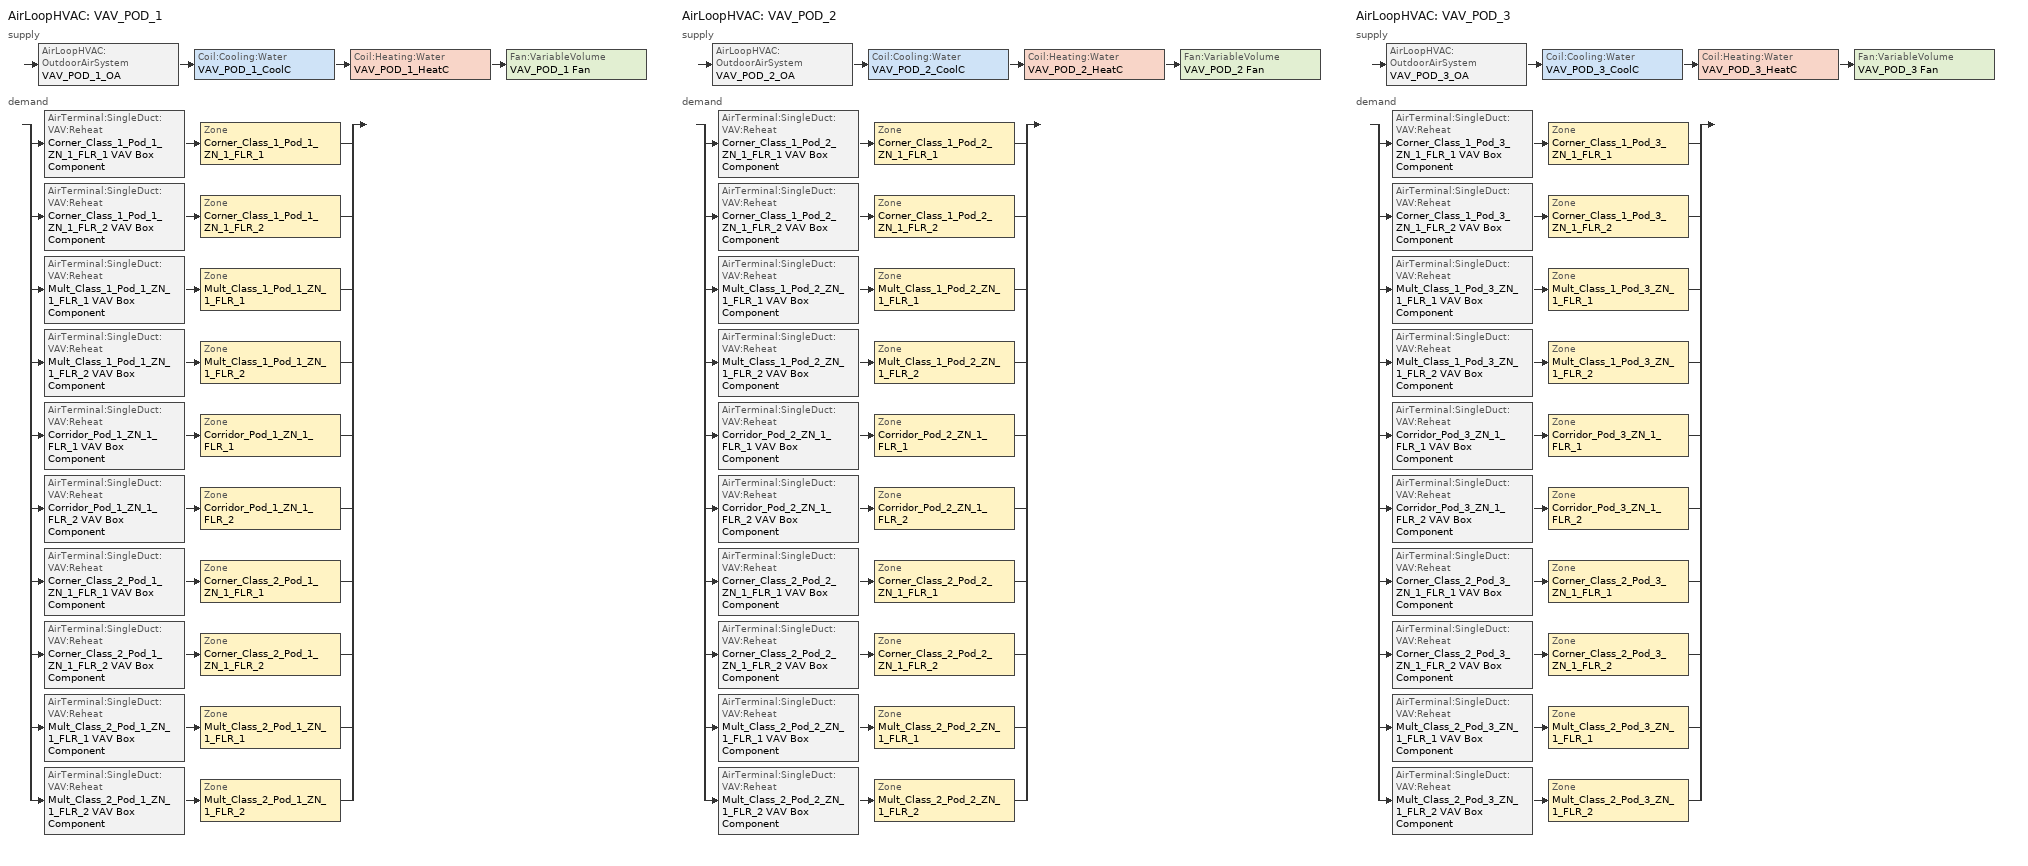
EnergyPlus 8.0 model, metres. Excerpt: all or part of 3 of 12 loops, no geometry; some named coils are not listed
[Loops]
AirLoopHVAC 'VAV_POD_1'
 supply: AirLoopHVAC:OutdoorAirSystem 'VAV_POD_1_OA' > Coil:Cooling:Water 'VAV_POD_1_CoolC' > Coil:Heating:Water 'VAV_POD_1_HeatC' > Fan:VariableVolume 'VAV_POD_1 Fan'
 demand: split
  | AirTerminal:SingleDuct:VAV:Reheat 'Corner_Class_1_Pod_1_ZN_1_FLR_1 VAV Box Component' > Zone 'Corner_Class_1_Pod_1_ZN_1_FLR_1'
  | AirTerminal:SingleDuct:VAV:Reheat 'Corner_Class_1_Pod_1_ZN_1_FLR_2 VAV Box Component' > Zone 'Corner_Class_1_Pod_1_ZN_1_FLR_2'
  | AirTerminal:SingleDuct:VAV:Reheat 'Mult_Class_1_Pod_1_ZN_1_FLR_1 VAV Box Component' > Zone 'Mult_Class_1_Pod_1_ZN_1_FLR_1'
  | AirTerminal:SingleDuct:VAV:Reheat 'Mult_Class_1_Pod_1_ZN_1_FLR_2 VAV Box Component' > Zone 'Mult_Class_1_Pod_1_ZN_1_FLR_2'
  | AirTerminal:SingleDuct:VAV:Reheat 'Corridor_Pod_1_ZN_1_FLR_1 VAV Box Component' > Zone 'Corridor_Pod_1_ZN_1_FLR_1'
  | AirTerminal:SingleDuct:VAV:Reheat 'Corridor_Pod_1_ZN_1_FLR_2 VAV Box Component' > Zone 'Corridor_Pod_1_ZN_1_FLR_2'
  | AirTerminal:SingleDuct:VAV:Reheat 'Corner_Class_2_Pod_1_ZN_1_FLR_1 VAV Box Component' > Zone 'Corner_Class_2_Pod_1_ZN_1_FLR_1'
  | AirTerminal:SingleDuct:VAV:Reheat 'Corner_Class_2_Pod_1_ZN_1_FLR_2 VAV Box Component' > Zone 'Corner_Class_2_Pod_1_ZN_1_FLR_2'
  | AirTerminal:SingleDuct:VAV:Reheat 'Mult_Class_2_Pod_1_ZN_1_FLR_1 VAV Box Component' > Zone 'Mult_Class_2_Pod_1_ZN_1_FLR_1'
  | AirTerminal:SingleDuct:VAV:Reheat 'Mult_Class_2_Pod_1_ZN_1_FLR_2 VAV Box Component' > Zone 'Mult_Class_2_Pod_1_ZN_1_FLR_2'
AirLoopHVAC 'VAV_POD_2'
 supply: AirLoopHVAC:OutdoorAirSystem 'VAV_POD_2_OA' > Coil:Cooling:Water 'VAV_POD_2_CoolC' > Coil:Heating:Water 'VAV_POD_2_HeatC' > Fan:VariableVolume 'VAV_POD_2 Fan'
 demand: split
  | AirTerminal:SingleDuct:VAV:Reheat 'Corner_Class_1_Pod_2_ZN_1_FLR_1 VAV Box Component' > Zone 'Corner_Class_1_Pod_2_ZN_1_FLR_1'
  | AirTerminal:SingleDuct:VAV:Reheat 'Corner_Class_1_Pod_2_ZN_1_FLR_2 VAV Box Component' > Zone 'Corner_Class_1_Pod_2_ZN_1_FLR_2'
  | AirTerminal:SingleDuct:VAV:Reheat 'Mult_Class_1_Pod_2_ZN_1_FLR_1 VAV Box Component' > Zone 'Mult_Class_1_Pod_2_ZN_1_FLR_1'
  | AirTerminal:SingleDuct:VAV:Reheat 'Mult_Class_1_Pod_2_ZN_1_FLR_2 VAV Box Component' > Zone 'Mult_Class_1_Pod_2_ZN_1_FLR_2'
  | AirTerminal:SingleDuct:VAV:Reheat 'Corridor_Pod_2_ZN_1_FLR_1 VAV Box Component' > Zone 'Corridor_Pod_2_ZN_1_FLR_1'
  | AirTerminal:SingleDuct:VAV:Reheat 'Corridor_Pod_2_ZN_1_FLR_2 VAV Box Component' > Zone 'Corridor_Pod_2_ZN_1_FLR_2'
  | AirTerminal:SingleDuct:VAV:Reheat 'Corner_Class_2_Pod_2_ZN_1_FLR_1 VAV Box Component' > Zone 'Corner_Class_2_Pod_2_ZN_1_FLR_1'
  | AirTerminal:SingleDuct:VAV:Reheat 'Corner_Class_2_Pod_2_ZN_1_FLR_2 VAV Box Component' > Zone 'Corner_Class_2_Pod_2_ZN_1_FLR_2'
  | AirTerminal:SingleDuct:VAV:Reheat 'Mult_Class_2_Pod_2_ZN_1_FLR_1 VAV Box Component' > Zone 'Mult_Class_2_Pod_2_ZN_1_FLR_1'
  | AirTerminal:SingleDuct:VAV:Reheat 'Mult_Class_2_Pod_2_ZN_1_FLR_2 VAV Box Component' > Zone 'Mult_Class_2_Pod_2_ZN_1_FLR_2'
AirLoopHVAC 'VAV_POD_3'
 supply: AirLoopHVAC:OutdoorAirSystem 'VAV_POD_3_OA' > Coil:Cooling:Water 'VAV_POD_3_CoolC' > Coil:Heating:Water 'VAV_POD_3_HeatC' > Fan:VariableVolume 'VAV_POD_3 Fan'
 demand: split
  | AirTerminal:SingleDuct:VAV:Reheat 'Corner_Class_1_Pod_3_ZN_1_FLR_1 VAV Box Component' > Zone 'Corner_Class_1_Pod_3_ZN_1_FLR_1'
  | AirTerminal:SingleDuct:VAV:Reheat 'Corner_Class_1_Pod_3_ZN_1_FLR_2 VAV Box Component' > Zone 'Corner_Class_1_Pod_3_ZN_1_FLR_2'
  | AirTerminal:SingleDuct:VAV:Reheat 'Mult_Class_1_Pod_3_ZN_1_FLR_1 VAV Box Component' > Zone 'Mult_Class_1_Pod_3_ZN_1_FLR_1'
  | AirTerminal:SingleDuct:VAV:Reheat 'Mult_Class_1_Pod_3_ZN_1_FLR_2 VAV Box Component' > Zone 'Mult_Class_1_Pod_3_ZN_1_FLR_2'
  | AirTerminal:SingleDuct:VAV:Reheat 'Corridor_Pod_3_ZN_1_FLR_1 VAV Box Component' > Zone 'Corridor_Pod_3_ZN_1_FLR_1'
  | AirTerminal:SingleDuct:VAV:Reheat 'Corridor_Pod_3_ZN_1_FLR_2 VAV Box Component' > Zone 'Corridor_Pod_3_ZN_1_FLR_2'
  | AirTerminal:SingleDuct:VAV:Reheat 'Corner_Class_2_Pod_3_ZN_1_FLR_1 VAV Box Component' > Zone 'Corner_Class_2_Pod_3_ZN_1_FLR_1'
  | AirTerminal:SingleDuct:VAV:Reheat 'Corner_Class_2_Pod_3_ZN_1_FLR_2 VAV Box Component' > Zone 'Corner_Class_2_Pod_3_ZN_1_FLR_2'
  | AirTerminal:SingleDuct:VAV:Reheat 'Mult_Class_2_Pod_3_ZN_1_FLR_1 VAV Box Component' > Zone 'Mult_Class_2_Pod_3_ZN_1_FLR_1'
  | AirTerminal:SingleDuct:VAV:Reheat 'Mult_Class_2_Pod_3_ZN_1_FLR_2 VAV Box Component' > Zone 'Mult_Class_2_Pod_3_ZN_1_FLR_2'
[Sizing:Zone] Zone Cooling Design Supply Air Temperature Input Method=SupplyAirTemperature; Zone Cooling Design Supply Air Temperature {C}=12.8; Zone Heating Design Supply Air Temperature Input Method=SupplyAirTemperature; Zone Heating Design Supply Air Temperature {C}=40; Zone Cooling Design Supply Air Humidity Ratio {kg-H2O/kg-air}=0.0085; Zone Heating Design Supply Air Humidity Ratio {kg-H2O/kg-air}=0.008; Zone Heating Sizing Factor=0; Zone Cooling Sizing Factor=0; Cooling Design Air Flow Method=DesignDay; Cooling Design Air Flow Rate {m3/s}=0; Cooling Minimum Air Flow {m3/s}=0; Cooling Minimum Air Flow Fraction=0; Heating Design Air Flow Method=DesignDay; Heating Design Air Flow Rate {m3/s}=0
Name | Design Specification Outdoor Air Object
Corner_Class_1_Pod_1_ZN_1_FLR_1 | SZ DSOA Corner_Class_1_Pod_1_ZN_1_FLR_1
Corner_Class_1_Pod_1_ZN_1_FLR_2 | SZ DSOA Corner_Class_1_Pod_1_ZN_1_FLR_2
Mult_Class_1_Pod_1_ZN_1_FLR_1 | SZ DSOA Mult_Class_1_Pod_1_ZN_1_FLR_1
Mult_Class_1_Pod_1_ZN_1_FLR_2 | SZ DSOA Mult_Class_1_Pod_1_ZN_1_FLR_2
Corridor_Pod_1_ZN_1_FLR_1 | SZ DSOA Corridor_Pod_1_ZN_1_FLR_1
Corridor_Pod_1_ZN_1_FLR_2 | SZ DSOA Corridor_Pod_1_ZN_1_FLR_2
Corner_Class_2_Pod_1_ZN_1_FLR_1 | SZ DSOA Corner_Class_2_Pod_1_ZN_1_FLR_1
Corner_Class_2_Pod_1_ZN_1_FLR_2 | SZ DSOA Corner_Class_2_Pod_1_ZN_1_FLR_2
Mult_Class_2_Pod_1_ZN_1_FLR_1 | SZ DSOA Mult_Class_2_Pod_1_ZN_1_FLR_1
Mult_Class_2_Pod_1_ZN_1_FLR_2 | SZ DSOA Mult_Class_2_Pod_1_ZN_1_FLR_2
Corner_Class_1_Pod_2_ZN_1_FLR_1 | SZ DSOA Corner_Class_1_Pod_2_ZN_1_FLR_1
Corner_Class_1_Pod_2_ZN_1_FLR_2 | SZ DSOA Corner_Class_1_Pod_2_ZN_1_FLR_2
Mult_Class_1_Pod_2_ZN_1_FLR_1 | SZ DSOA Mult_Class_1_Pod_2_ZN_1_FLR_1
Mult_Class_1_Pod_2_ZN_1_FLR_2 | SZ DSOA Mult_Class_1_Pod_2_ZN_1_FLR_2
Corridor_Pod_2_ZN_1_FLR_1 | SZ DSOA Corridor_Pod_2_ZN_1_FLR_1
Corridor_Pod_2_ZN_1_FLR_2 | SZ DSOA Corridor_Pod_2_ZN_1_FLR_2
Corner_Class_2_Pod_2_ZN_1_FLR_1 | SZ DSOA Corner_Class_2_Pod_2_ZN_1_FLR_1
Corner_Class_2_Pod_2_ZN_1_FLR_2 | SZ DSOA Corner_Class_2_Pod_2_ZN_1_FLR_2
Mult_Class_2_Pod_2_ZN_1_FLR_1 | SZ DSOA Mult_Class_2_Pod_2_ZN_1_FLR_1
Mult_Class_2_Pod_2_ZN_1_FLR_2 | SZ DSOA Mult_Class_2_Pod_2_ZN_1_FLR_2
Corner_Class_1_Pod_3_ZN_1_FLR_1 | SZ DSOA Corner_Class_1_Pod_3_ZN_1_FLR_1
Corner_Class_1_Pod_3_ZN_1_FLR_2 | SZ DSOA Corner_Class_1_Pod_3_ZN_1_FLR_2
Mult_Class_1_Pod_3_ZN_1_FLR_1 | SZ DSOA Mult_Class_1_Pod_3_ZN_1_FLR_1
Mult_Class_1_Pod_3_ZN_1_FLR_2 | SZ DSOA Mult_Class_1_Pod_3_ZN_1_FLR_2
Corridor_Pod_3_ZN_1_FLR_1 | SZ DSOA Corridor_Pod_3_ZN_1_FLR_1
Corridor_Pod_3_ZN_1_FLR_2 | SZ DSOA Corridor_Pod_3_ZN_1_FLR_2
Corner_Class_2_Pod_3_ZN_1_FLR_1 | SZ DSOA Corner_Class_2_Pod_3_ZN_1_FLR_1
Corner_Class_2_Pod_3_ZN_1_FLR_2 | SZ DSOA Corner_Class_2_Pod_3_ZN_1_FLR_2
Mult_Class_2_Pod_3_ZN_1_FLR_1 | SZ DSOA Mult_Class_2_Pod_3_ZN_1_FLR_1
Mult_Class_2_Pod_3_ZN_1_FLR_2 | SZ DSOA Mult_Class_2_Pod_3_ZN_1_FLR_2
[DesignSpecification:OutdoorAir]
Name | Outdoor Air Method | Outdoor Air Flow per Zone Floor Area {m3/s-m2} | Zone Outdoor Air Method | Outdoor Air Flow per Person {m3/s-person}
SZ DSOA Corner_Class_1_Pod_1_ZN_1_FLR_1; SZ DSOA Corner_Class_1_Pod_1_ZN_1_FLR_2; SZ DSOA Mult_Class_1_Pod_1_ZN_1_FLR_1; SZ DSOA Mult_Class_1_Pod_1_ZN_1_FLR_2; SZ DSOA Corner_Class_2_Pod_1_ZN_1_FLR_1; SZ DSOA Corner_Class_2_Pod_1_ZN_1_FLR_2; SZ DSOA Mult_Class_2_Pod_1_ZN_1_FLR_1; SZ DSOA Mult_Class_2_Pod_1_ZN_1_FLR_2; SZ DSOA Corner_Class_1_Pod_2_ZN_1_FLR_1; SZ DSOA Corner_Class_1_Pod_2_ZN_1_FLR_2; SZ DSOA Mult_Class_1_Pod_2_ZN_1_FLR_1; SZ DSOA Mult_Class_1_Pod_2_ZN_1_FLR_2; SZ DSOA Corner_Class_2_Pod_2_ZN_1_FLR_1; SZ DSOA Corner_Class_2_Pod_2_ZN_1_FLR_2; SZ DSOA Mult_Class_2_Pod_2_ZN_1_FLR_1; SZ DSOA Mult_Class_2_Pod_2_ZN_1_FLR_2; SZ DSOA Corner_Class_1_Pod_3_ZN_1_FLR_1; SZ DSOA Corner_Class_1_Pod_3_ZN_1_FLR_2; SZ DSOA Mult_Class_1_Pod_3_ZN_1_FLR_1; SZ DSOA Mult_Class_1_Pod_3_ZN_1_FLR_2; SZ DSOA Corner_Class_2_Pod_3_ZN_1_FLR_1; SZ DSOA Corner_Class_2_Pod_3_ZN_1_FLR_2; SZ DSOA Mult_Class_2_Pod_3_ZN_1_FLR_1; SZ DSOA Mult_Class_2_Pod_3_ZN_1_FLR_2 | Flow/Area | 0.00238745
SZ DSOA Corridor_Pod_1_ZN_1_FLR_1; SZ DSOA Corridor_Pod_1_ZN_1_FLR_2; SZ DSOA Corridor_Pod_2_ZN_1_FLR_1; SZ DSOA Corridor_Pod_2_ZN_1_FLR_2; SZ DSOA Corridor_Pod_3_ZN_1_FLR_1; SZ DSOA Corridor_Pod_3_ZN_1_FLR_2 | Flow/Area | 0.000304781
Design_Spec_OA_Classroom |  | 0.00238745 | Sum | 0
Design_Spec_OA_Corridor |  | 0.000304781 | Sum | 1e-08
[Sizing:System] Type of Load to Size On=Sensible; Minimum System Air Flow Ratio=0.3; Preheat Design Temperature {C}=7; Preheat Design Humidity Ratio {kgWater/kgDryAir}=0.008; Precool Design Temperature {C}=12.8; Precool Design Humidity Ratio {kgWater/kgDryAir}=0.008; Central Cooling Design Supply Air Temperature {C}=12.8; Central Heating Design Supply Air Temperature {C}=12.8; Sizing Option=Coincident; 100% Outdoor Air in Cooling=No; 100% Outdoor Air in Heating=No; Central Cooling Design Supply Air Humidity Ratio {kg-H2O/kg-Air}=0.0085; Central Heating Design Supply Air Humidity Ratio {kgWater/kgDryAir}=0.008; Cooling Design Air Flow Method=DesignDay; Cooling Design Air Flow Rate {m3/s}=0; Heating Design Air Flow Method=DesignDay; Heating Design Air Flow Rate {m3/s}=0; System Outdoor Air Method=ZoneSum
Name | Design Outdoor Air Flow Rate {m3/s}
VAV_POD_1 | 8.62728
VAV_POD_2 | 8.53136
VAV_POD_3 | 9.4929
[ZoneControl:Thermostat] Control Type Schedule=Dual Zone Control Type Sched
Name | Zone or ZoneList | Control 1
Corner_Class_1_Pod_1_ZN_1_FLR_1 Thermostat | Corner_Class_1_Pod_1_ZN_1_FLR_1 | Corner_Class_1_Pod_1_ZN_1_FLR_1 DualSPSched
Corner_Class_1_Pod_1_ZN_1_FLR_2 Thermostat | Corner_Class_1_Pod_1_ZN_1_FLR_2 | Corner_Class_1_Pod_1_ZN_1_FLR_2 DualSPSched
Mult_Class_1_Pod_1_ZN_1_FLR_1 Thermostat | Mult_Class_1_Pod_1_ZN_1_FLR_1 | Mult_Class_1_Pod_1_ZN_1_FLR_1 DualSPSched
Mult_Class_1_Pod_1_ZN_1_FLR_2 Thermostat | Mult_Class_1_Pod_1_ZN_1_FLR_2 | Mult_Class_1_Pod_1_ZN_1_FLR_2 DualSPSched
Corridor_Pod_1_ZN_1_FLR_1 Thermostat | Corridor_Pod_1_ZN_1_FLR_1 | Corridor_Pod_1_ZN_1_FLR_1 DualSPSched
Corridor_Pod_1_ZN_1_FLR_2 Thermostat | Corridor_Pod_1_ZN_1_FLR_2 | Corridor_Pod_1_ZN_1_FLR_2 DualSPSched
Corner_Class_2_Pod_1_ZN_1_FLR_1 Thermostat | Corner_Class_2_Pod_1_ZN_1_FLR_1 | Corner_Class_2_Pod_1_ZN_1_FLR_1 DualSPSched
Corner_Class_2_Pod_1_ZN_1_FLR_2 Thermostat | Corner_Class_2_Pod_1_ZN_1_FLR_2 | Corner_Class_2_Pod_1_ZN_1_FLR_2 DualSPSched
Mult_Class_2_Pod_1_ZN_1_FLR_1 Thermostat | Mult_Class_2_Pod_1_ZN_1_FLR_1 | Mult_Class_2_Pod_1_ZN_1_FLR_1 DualSPSched
Mult_Class_2_Pod_1_ZN_1_FLR_2 Thermostat | Mult_Class_2_Pod_1_ZN_1_FLR_2 | Mult_Class_2_Pod_1_ZN_1_FLR_2 DualSPSched
Corner_Class_1_Pod_2_ZN_1_FLR_1 Thermostat | Corner_Class_1_Pod_2_ZN_1_FLR_1 | Corner_Class_1_Pod_2_ZN_1_FLR_1 DualSPSched
Corner_Class_1_Pod_2_ZN_1_FLR_2 Thermostat | Corner_Class_1_Pod_2_ZN_1_FLR_2 | Corner_Class_1_Pod_2_ZN_1_FLR_2 DualSPSched
Mult_Class_1_Pod_2_ZN_1_FLR_1 Thermostat | Mult_Class_1_Pod_2_ZN_1_FLR_1 | Mult_Class_1_Pod_2_ZN_1_FLR_1 DualSPSched
Mult_Class_1_Pod_2_ZN_1_FLR_2 Thermostat | Mult_Class_1_Pod_2_ZN_1_FLR_2 | Mult_Class_1_Pod_2_ZN_1_FLR_2 DualSPSched
Corridor_Pod_2_ZN_1_FLR_1 Thermostat | Corridor_Pod_2_ZN_1_FLR_1 | Corridor_Pod_2_ZN_1_FLR_1 DualSPSched
Corridor_Pod_2_ZN_1_FLR_2 Thermostat | Corridor_Pod_2_ZN_1_FLR_2 | Corridor_Pod_2_ZN_1_FLR_2 DualSPSched
Corner_Class_2_Pod_2_ZN_1_FLR_1 Thermostat | Corner_Class_2_Pod_2_ZN_1_FLR_1 | Corner_Class_2_Pod_2_ZN_1_FLR_1 DualSPSched
Corner_Class_2_Pod_2_ZN_1_FLR_2 Thermostat | Corner_Class_2_Pod_2_ZN_1_FLR_2 | Corner_Class_2_Pod_2_ZN_1_FLR_2 DualSPSched
Mult_Class_2_Pod_2_ZN_1_FLR_1 Thermostat | Mult_Class_2_Pod_2_ZN_1_FLR_1 | Mult_Class_2_Pod_2_ZN_1_FLR_1 DualSPSched
Mult_Class_2_Pod_2_ZN_1_FLR_2 Thermostat | Mult_Class_2_Pod_2_ZN_1_FLR_2 | Mult_Class_2_Pod_2_ZN_1_FLR_2 DualSPSched
Corner_Class_1_Pod_3_ZN_1_FLR_1 Thermostat | Corner_Class_1_Pod_3_ZN_1_FLR_1 | Corner_Class_1_Pod_3_ZN_1_FLR_1 DualSPSched
Corner_Class_1_Pod_3_ZN_1_FLR_2 Thermostat | Corner_Class_1_Pod_3_ZN_1_FLR_2 | Corner_Class_1_Pod_3_ZN_1_FLR_2 DualSPSched
Mult_Class_1_Pod_3_ZN_1_FLR_1 Thermostat | Mult_Class_1_Pod_3_ZN_1_FLR_1 | Mult_Class_1_Pod_3_ZN_1_FLR_1 DualSPSched
Mult_Class_1_Pod_3_ZN_1_FLR_2 Thermostat | Mult_Class_1_Pod_3_ZN_1_FLR_2 | Mult_Class_1_Pod_3_ZN_1_FLR_2 DualSPSched
Corridor_Pod_3_ZN_1_FLR_1 Thermostat | Corridor_Pod_3_ZN_1_FLR_1 | Corridor_Pod_3_ZN_1_FLR_1 DualSPSched
Corridor_Pod_3_ZN_1_FLR_2 Thermostat | Corridor_Pod_3_ZN_1_FLR_2 | Corridor_Pod_3_ZN_1_FLR_2 DualSPSched
Corner_Class_2_Pod_3_ZN_1_FLR_1 Thermostat | Corner_Class_2_Pod_3_ZN_1_FLR_1 | Corner_Class_2_Pod_3_ZN_1_FLR_1 DualSPSched
Corner_Class_2_Pod_3_ZN_1_FLR_2 Thermostat | Corner_Class_2_Pod_3_ZN_1_FLR_2 | Corner_Class_2_Pod_3_ZN_1_FLR_2 DualSPSched
Mult_Class_2_Pod_3_ZN_1_FLR_1 Thermostat | Mult_Class_2_Pod_3_ZN_1_FLR_1 | Mult_Class_2_Pod_3_ZN_1_FLR_1 DualSPSched
Mult_Class_2_Pod_3_ZN_1_FLR_2 Thermostat | Mult_Class_2_Pod_3_ZN_1_FLR_2 | Mult_Class_2_Pod_3_ZN_1_FLR_2 DualSPSched
[ThermostatSetpoint:DualSetpoint] Heating Setpoint Temperature Schedule=HTGSETP_SCH_YES_OPTIMUM; Cooling Setpoint Temperature Schedule=CLGSETP_SCH_NO_SETBACK
Corner_Class_1_Pod_1_ZN_1_FLR_1 DualSPSched; Corner_Class_1_Pod_1_ZN_1_FLR_2 DualSPSched; Mult_Class_1_Pod_1_ZN_1_FLR_1 DualSPSched; Mult_Class_1_Pod_1_ZN_1_FLR_2 DualSPSched; Corridor_Pod_1_ZN_1_FLR_1 DualSPSched; Corridor_Pod_1_ZN_1_FLR_2 DualSPSched; Corner_Class_2_Pod_1_ZN_1_FLR_1 DualSPSched; Corner_Class_2_Pod_1_ZN_1_FLR_2 DualSPSched; Mult_Class_2_Pod_1_ZN_1_FLR_1 DualSPSched; Mult_Class_2_Pod_1_ZN_1_FLR_2 DualSPSched; Corner_Class_1_Pod_2_ZN_1_FLR_1 DualSPSched; Corner_Class_1_Pod_2_ZN_1_FLR_2 DualSPSched; Mult_Class_1_Pod_2_ZN_1_FLR_1 DualSPSched; Mult_Class_1_Pod_2_ZN_1_FLR_2 DualSPSched; Corridor_Pod_2_ZN_1_FLR_1 DualSPSched; Corridor_Pod_2_ZN_1_FLR_2 DualSPSched; Corner_Class_2_Pod_2_ZN_1_FLR_1 DualSPSched; Corner_Class_2_Pod_2_ZN_1_FLR_2 DualSPSched; Mult_Class_2_Pod_2_ZN_1_FLR_1 DualSPSched; Mult_Class_2_Pod_2_ZN_1_FLR_2 DualSPSched; Corner_Class_1_Pod_3_ZN_1_FLR_1 DualSPSched; Corner_Class_1_Pod_3_ZN_1_FLR_2 DualSPSched; Mult_Class_1_Pod_3_ZN_1_FLR_1 DualSPSched; Mult_Class_1_Pod_3_ZN_1_FLR_2 DualSPSched; Corridor_Pod_3_ZN_1_FLR_1 DualSPSched; Corridor_Pod_3_ZN_1_FLR_2 DualSPSched; Corner_Class_2_Pod_3_ZN_1_FLR_1 DualSPSched; Corner_Class_2_Pod_3_ZN_1_FLR_2 DualSPSched; Mult_Class_2_Pod_3_ZN_1_FLR_1 DualSPSched; Mult_Class_2_Pod_3_ZN_1_FLR_2 DualSPSched
[AirTerminal:SingleDuct:VAV:Reheat] Availability Schedule=ALWAYS_ON; Maximum Air Flow Rate {m3/s}=AUTOSIZE; Zone Minimum Air Flow Input Method=Constant; Maximum Hot Water or Steam Flow Rate {m3/s}=AUTOSIZE; Minimum Hot Water or Steam Flow Rate {m3/s}=0; Convergence Tolerance=0.001; Damper Heating Action=REVERSE; Maximum Flow Fraction During Reheat=0.5; Maximum Reheat Air Temperature {C}=40
Name | Constant Minimum Air Flow Fraction | Reheat Coil
Corner_Class_1_Pod_1_ZN_1_FLR_1 VAV Box Component | 0.7 | Corner_Class_1_Pod_1_ZN_1_FLR_1 VAV Box Reheat Coil
Corner_Class_1_Pod_1_ZN_1_FLR_2 VAV Box Component | 0.7 | Corner_Class_1_Pod_1_ZN_1_FLR_2 VAV Box Reheat Coil
Mult_Class_1_Pod_1_ZN_1_FLR_1 VAV Box Component | 0.875698 | Mult_Class_1_Pod_1_ZN_1_FLR_1 VAV Box Reheat Coil
Mult_Class_1_Pod_1_ZN_1_FLR_2 VAV Box Component | 0.7 | Mult_Class_1_Pod_1_ZN_1_FLR_2 VAV Box Reheat Coil
Corridor_Pod_1_ZN_1_FLR_1 VAV Box Component | 0.249386 | Corridor_Pod_1_ZN_1_FLR_1 VAV Box Reheat Coil
Corridor_Pod_1_ZN_1_FLR_2 VAV Box Component | 0.2 | Corridor_Pod_1_ZN_1_FLR_2 VAV Box Reheat Coil
Corner_Class_2_Pod_1_ZN_1_FLR_1 VAV Box Component | 0.7 | Corner_Class_2_Pod_1_ZN_1_FLR_1 VAV Box Reheat Coil
Corner_Class_2_Pod_1_ZN_1_FLR_2 VAV Box Component | 0.7 | Corner_Class_2_Pod_1_ZN_1_FLR_2 VAV Box Reheat Coil
Mult_Class_2_Pod_1_ZN_1_FLR_1 VAV Box Component | 1 | Mult_Class_2_Pod_1_ZN_1_FLR_1 VAV Box Reheat Coil
Mult_Class_2_Pod_1_ZN_1_FLR_2 VAV Box Component | 0.75555 | Mult_Class_2_Pod_1_ZN_1_FLR_2 VAV Box Reheat Coil
Corner_Class_1_Pod_2_ZN_1_FLR_1 VAV Box Component | 0.7 | Corner_Class_1_Pod_2_ZN_1_FLR_1 VAV Box Reheat Coil
Corner_Class_1_Pod_2_ZN_1_FLR_2 VAV Box Component | 0.7 | Corner_Class_1_Pod_2_ZN_1_FLR_2 VAV Box Reheat Coil
Mult_Class_1_Pod_2_ZN_1_FLR_1 VAV Box Component | 0.911223 | Mult_Class_1_Pod_2_ZN_1_FLR_1 VAV Box Reheat Coil
Mult_Class_1_Pod_2_ZN_1_FLR_2 VAV Box Component | 0.7 | Mult_Class_1_Pod_2_ZN_1_FLR_2 VAV Box Reheat Coil
Corridor_Pod_2_ZN_1_FLR_1 VAV Box Component | 0.252035 | Corridor_Pod_2_ZN_1_FLR_1 VAV Box Reheat Coil
Corridor_Pod_2_ZN_1_FLR_2 VAV Box Component | 0.2 | Corridor_Pod_2_ZN_1_FLR_2 VAV Box Reheat Coil
Corner_Class_2_Pod_2_ZN_1_FLR_1 VAV Box Component | 0.7 | Corner_Class_2_Pod_2_ZN_1_FLR_1 VAV Box Reheat Coil
Corner_Class_2_Pod_2_ZN_1_FLR_2 VAV Box Component | 0.7 | Corner_Class_2_Pod_2_ZN_1_FLR_2 VAV Box Reheat Coil
Mult_Class_2_Pod_2_ZN_1_FLR_1 VAV Box Component | 1 | Mult_Class_2_Pod_2_ZN_1_FLR_1 VAV Box Reheat Coil
Mult_Class_2_Pod_2_ZN_1_FLR_2 VAV Box Component | 0.753854 | Mult_Class_2_Pod_2_ZN_1_FLR_2 VAV Box Reheat Coil
Corner_Class_1_Pod_3_ZN_1_FLR_1 VAV Box Component | 0.7 | Corner_Class_1_Pod_3_ZN_1_FLR_1 VAV Box Reheat Coil
Corner_Class_1_Pod_3_ZN_1_FLR_2 VAV Box Component | 0.7 | Corner_Class_1_Pod_3_ZN_1_FLR_2 VAV Box Reheat Coil
Mult_Class_1_Pod_3_ZN_1_FLR_1 VAV Box Component | 0.912326 | Mult_Class_1_Pod_3_ZN_1_FLR_1 VAV Box Reheat Coil
Mult_Class_1_Pod_3_ZN_1_FLR_2 VAV Box Component | 0.7 | Mult_Class_1_Pod_3_ZN_1_FLR_2 VAV Box Reheat Coil
Corridor_Pod_3_ZN_1_FLR_1 VAV Box Component | 0.250642 | Corridor_Pod_3_ZN_1_FLR_1 VAV Box Reheat Coil
Corridor_Pod_3_ZN_1_FLR_2 VAV Box Component | 0.2 | Corridor_Pod_3_ZN_1_FLR_2 VAV Box Reheat Coil
Corner_Class_2_Pod_3_ZN_1_FLR_1 VAV Box Component | 0.7 | Corner_Class_2_Pod_3_ZN_1_FLR_1 VAV Box Reheat Coil
Corner_Class_2_Pod_3_ZN_1_FLR_2 VAV Box Component | 0.7 | Corner_Class_2_Pod_3_ZN_1_FLR_2 VAV Box Reheat Coil
Mult_Class_2_Pod_3_ZN_1_FLR_1 VAV Box Component | 1 | Mult_Class_2_Pod_3_ZN_1_FLR_1 VAV Box Reheat Coil
Mult_Class_2_Pod_3_ZN_1_FLR_2 VAV Box Component | 0.7 | Mult_Class_2_Pod_3_ZN_1_FLR_2 VAV Box Reheat Coil
[Zone equipment]
Corner_Class_1_Pod_1_ZN_1_FLR_1: Corner_Class_1_Pod_1_ZN_1_FLR_1 VAV Box Component
Corner_Class_1_Pod_1_ZN_1_FLR_2: Corner_Class_1_Pod_1_ZN_1_FLR_2 VAV Box Component
Mult_Class_1_Pod_1_ZN_1_FLR_1: Mult_Class_1_Pod_1_ZN_1_FLR_1 VAV Box Component
Mult_Class_1_Pod_1_ZN_1_FLR_2: Mult_Class_1_Pod_1_ZN_1_FLR_2 VAV Box Component
Corridor_Pod_1_ZN_1_FLR_1: Corridor_Pod_1_ZN_1_FLR_1 VAV Box Component
Corridor_Pod_1_ZN_1_FLR_2: Corridor_Pod_1_ZN_1_FLR_2 VAV Box Component
Corner_Class_2_Pod_1_ZN_1_FLR_1: Corner_Class_2_Pod_1_ZN_1_FLR_1 VAV Box Component
Corner_Class_2_Pod_1_ZN_1_FLR_2: Corner_Class_2_Pod_1_ZN_1_FLR_2 VAV Box Component
Mult_Class_2_Pod_1_ZN_1_FLR_1: Mult_Class_2_Pod_1_ZN_1_FLR_1 VAV Box Component
Mult_Class_2_Pod_1_ZN_1_FLR_2: Mult_Class_2_Pod_1_ZN_1_FLR_2 VAV Box Component
Corner_Class_1_Pod_2_ZN_1_FLR_1: Corner_Class_1_Pod_2_ZN_1_FLR_1 VAV Box Component
Corner_Class_1_Pod_2_ZN_1_FLR_2: Corner_Class_1_Pod_2_ZN_1_FLR_2 VAV Box Component
Mult_Class_1_Pod_2_ZN_1_FLR_1: Mult_Class_1_Pod_2_ZN_1_FLR_1 VAV Box Component
Mult_Class_1_Pod_2_ZN_1_FLR_2: Mult_Class_1_Pod_2_ZN_1_FLR_2 VAV Box Component
Corridor_Pod_2_ZN_1_FLR_1: Corridor_Pod_2_ZN_1_FLR_1 VAV Box Component
Corridor_Pod_2_ZN_1_FLR_2: Corridor_Pod_2_ZN_1_FLR_2 VAV Box Component
Corner_Class_2_Pod_2_ZN_1_FLR_1: Corner_Class_2_Pod_2_ZN_1_FLR_1 VAV Box Component
Corner_Class_2_Pod_2_ZN_1_FLR_2: Corner_Class_2_Pod_2_ZN_1_FLR_2 VAV Box Component
Mult_Class_2_Pod_2_ZN_1_FLR_1: Mult_Class_2_Pod_2_ZN_1_FLR_1 VAV Box Component
Mult_Class_2_Pod_2_ZN_1_FLR_2: Mult_Class_2_Pod_2_ZN_1_FLR_2 VAV Box Component
Corner_Class_1_Pod_3_ZN_1_FLR_1: Corner_Class_1_Pod_3_ZN_1_FLR_1 VAV Box Component
Corner_Class_1_Pod_3_ZN_1_FLR_2: Corner_Class_1_Pod_3_ZN_1_FLR_2 VAV Box Component
Mult_Class_1_Pod_3_ZN_1_FLR_1: Mult_Class_1_Pod_3_ZN_1_FLR_1 VAV Box Component
Mult_Class_1_Pod_3_ZN_1_FLR_2: Mult_Class_1_Pod_3_ZN_1_FLR_2 VAV Box Component
Corridor_Pod_3_ZN_1_FLR_1: Corridor_Pod_3_ZN_1_FLR_1 VAV Box Component
Corridor_Pod_3_ZN_1_FLR_2: Corridor_Pod_3_ZN_1_FLR_2 VAV Box Component
Corner_Class_2_Pod_3_ZN_1_FLR_1: Corner_Class_2_Pod_3_ZN_1_FLR_1 VAV Box Component
Corner_Class_2_Pod_3_ZN_1_FLR_2: Corner_Class_2_Pod_3_ZN_1_FLR_2 VAV Box Component
Mult_Class_2_Pod_3_ZN_1_FLR_1: Mult_Class_2_Pod_3_ZN_1_FLR_1 VAV Box Component
Mult_Class_2_Pod_3_ZN_1_FLR_2: Mult_Class_2_Pod_3_ZN_1_FLR_2 VAV Box Component
[Fan:VariableVolume] Availability Schedule=HVACOperationSchd; Pressure Rise {Pa}=1389.42; Maximum Flow Rate {m3/s}=AUTOSIZE; Fan Power Minimum Flow Rate Input Method=Fraction; Fan Power Minimum Flow Fraction=0.25; Motor In Airstream Fraction=1; Fan Power Coefficient 1=0.0408; Fan Power Coefficient 2=0.088; Fan Power Coefficient 3=-0.0729; Fan Power Coefficient 4=0.9437; Fan Power Coefficient 5=0
Name | Fan Efficiency | Motor Efficiency
VAV_POD_1 Fan; VAV_POD_2 Fan | 0.6084 | 0.936
VAV_POD_3 Fan | 0.61165 | 0.941
[Coil:Cooling:Water] Availability Schedule=ALWAYS_ON; Design Water Flow Rate {m3/s}=AUTOSIZE; Design Air Flow Rate {m3/s}=AUTOSIZE; Design Inlet Water Temperature {C}=AUTOSIZE; Design Inlet Air Temperature {C}=AUTOSIZE; Design Outlet Air Temperature {C}=AUTOSIZE; Design Inlet Air Humidity Ratio {kgWater/kgDryAir}=AUTOSIZE; Design Outlet Air Humidity Ratio {kgWater/kgDryAir}=AUTOSIZE; Type of Analysis=SimpleAnalysis; Heat Exchanger Configuration=CrossFlow
VAV_POD_1_CoolC; VAV_POD_2_CoolC; VAV_POD_3_CoolC
[Coil:Heating:Water] Availability Schedule=ALWAYS_ON; U-Factor Times Area Value {W/K}=AUTOSIZE; Maximum Water Flow Rate {m3/s}=AUTOSIZE; Performance Input Method=UFactorTimesAreaAndDesignWaterFlowRate; Rated Capacity {W}=AUTOSIZE; Rated Inlet Water Temperature {C}=82.2; Rated Inlet Air Temperature {C}=12.8; Rated Outlet Water Temperature {C}=71.1; Rated Outlet Air Temperature {C}=40
VAV_POD_1_HeatC; VAV_POD_2_HeatC; VAV_POD_3_HeatC
[Controller:WaterCoil] Control Variable=Temperature; Actuator Variable=Flow; Maximum Actuated Flow {m3/s}=AUTOSIZE; Minimum Actuated Flow {m3/s}=0
Name | Action | Controller Convergence Tolerance {deltaC}
VAV_POD_1_CoolC_Controller; VAV_POD_2_CoolC_Controller; VAV_POD_3_CoolC_Controller | Reverse
VAV_POD_1_HeatC_Controller; VAV_POD_2_HeatC_Controller; VAV_POD_3_HeatC_Controller | Normal | 0.0001
[Controller:OutdoorAir] Minimum Outdoor Air Flow Rate {m3/s}=AUTOSIZE; Maximum Outdoor Air Flow Rate {m3/s}=AUTOSIZE; Economizer Control Type,             !- Economizer Control Typ=DifferentialDryBulb; Economizer Control Action Type=ModulateFlow; Minimum Limit Type=FixedMinimum; Minimum Outdoor Air Schedule=MinOA_MotorizedDamper_Sched; Heat Recovery Bypass Control Type=BypassWhenOAFlowGreaterThanMinimum
VAV_POD_1_OA_Controller; VAV_POD_2_OA_Controller; VAV_POD_3_OA_Controller
[AirLoopHVAC] Design Supply Air Flow Rate {m3/s}=AUTOSIZE
VAV_POD_1; VAV_POD_2; VAV_POD_3
[SetpointManager:OutdoorAirReset] Control Variable=Temperature; Setpoint at Outdoor Low Temperature {C}=15.6; Outdoor Low Temperature {C}=10; Setpoint at Outdoor High Temperature {C}=12.8; Outdoor High Temperature {C}=21.1
Name | Setpoint Node or NodeList
VAV_POD_1 SAT setpoint | VAV_POD_1 Supply Equipment Outlet Node
VAV_POD_2 SAT setpoint | VAV_POD_2 Supply Equipment Outlet Node
VAV_POD_3 SAT setpoint | VAV_POD_3 Supply Equipment Outlet Node
[SetpointManager:MixedAir] Control Variable=Temperature
Name | Setpoint Node or NodeList
VAV_POD_1_CoolC SAT Manager | VAV_POD_1_CoolC-VAV_POD_1_HeatCNode
VAV_POD_1_HeatC SAT Manager | VAV_POD_1_HeatC-VAV_POD_1 FanNode
VAV_POD_1_OAMixed Air Temp Manager | VAV_POD_1_OA-VAV_POD_1_CoolCNode
VAV_POD_2_CoolC SAT Manager | VAV_POD_2_CoolC-VAV_POD_2_HeatCNode
VAV_POD_2_HeatC SAT Manager | VAV_POD_2_HeatC-VAV_POD_2 FanNode
VAV_POD_2_OAMixed Air Temp Manager | VAV_POD_2_OA-VAV_POD_2_CoolCNode
VAV_POD_3_CoolC SAT Manager | VAV_POD_3_CoolC-VAV_POD_3_HeatCNode
VAV_POD_3_HeatC SAT Manager | VAV_POD_3_HeatC-VAV_POD_3 FanNode
VAV_POD_3_OAMixed Air Temp Manager | VAV_POD_3_OA-VAV_POD_3_CoolCNode
[SetpointManager:OutdoorAirPretreat] Control Variable=Temperature; Minimum Setpoint Temperature {C}=-99; Maximum Setpoint Temperature {C}=99; Minimum Setpoint Humidity Ratio {kgWater/kgDryAir}=0.00001; Maximum Setpoint Humidity Ratio {kgWater/kgDryAir}=1
Name | Setpoint Node or NodeList
VAV_Pod_1 Heat Exhchanger Supply Air Temp Manager | VAV_Pod_1 Heat Recovery Outlet Node
VAV_Pod_2 Heat Exhchanger Supply Air Temp Manager | VAV_Pod_2 Heat Recovery Outlet Node
VAV_Pod_3 Heat Exhchanger Supply Air Temp Manager | VAV_Pod_3 Heat Recovery Outlet Node
[HeatExchanger:AirToAir:SensibleAndLatent] Availability Schedule=Always_On; Nominal Supply Air Flow Rate {m3/s}=AUTOSIZE; Sensible Effectiveness at 100% Heating Air Flow=0.7; Latent Effectiveness at 100% Heating Air Flow=0.6; Sensible Effectiveness at 75% Heating Air Flow=0.7; Latent Effectiveness at 75% Heating Air Flow=0.6; Sensible Effectiveness at 100% Cooling Air Flow=0.75; Latent Effectiveness at 100% Cooling Air Flow=0.6; Sensible Effectiveness at 75% Cooling Air Flow=0.75; Latent Effectiveness at 75% Cooling Air Flow=0.6; Supply Air Outlet Temperature Control=Yes; Heat Exchanger Type=Rotary; Frost Control Type=ExhaustOnly; Threshold Temperature {C}=-23.3; Initial Defrost Time Fraction=0.167; Rate of Defrost Time Fraction Increase {1/K}=1.44
Name | Nominal Electric Power {W}
VAV_POD_1 OA Heat Recovery | 6240.07
VAV_Pod_2 OA Heat Recovery | 6171.25
VAV_Pod_3 OA Heat Recovery | 6861.16
[Controller:MechanicalVentilation]
VAV_POD_1_MultiZone: ALWAYS_ON, No, VentilationRateProcedure, Corner_Class_1_Pod_1_ZN_1_FLR_1, Design_Spec_OA_Classroom, Design_Spec_ZAD_1, Corner_Class_1_Pod_1_ZN_1_FLR_2, Design_Spec_OA_Classroom, Design_Spec_ZAD_1, Mult_Class_1_Pod_1_ZN_1_FLR_1, Design_Spec_OA_Classroom, Design_Spec_ZAD_1, Mult_Class_1_Pod_1_ZN_1_FLR_2, Design_Spec_OA_Classroom, Design_Spec_ZAD_1, Corridor_Pod_1_ZN_1_FLR_1, Design_Spec_OA_Corridor, Design_Spec_ZAD_1, Corridor_Pod_1_ZN_1_FLR_2, Design_Spec_OA_Corridor, Design_Spec_ZAD_1, Corner_Class_2_Pod_1_ZN_1_FLR_1, Design_Spec_OA_Classroom, Design_Spec_ZAD_1, Corner_Class_2_Pod_1_ZN_1_FLR_2, Design_Spec_OA_Classroom, Design_Spec_ZAD_1, Mult_Class_2_Pod_1_ZN_1_FLR_1, Design_Spec_OA_Classroom, Design_Spec_ZAD_1, Mult_Class_2_Pod_1_ZN_1_FLR_2, Design_Spec_OA_Classroom, Design_Spec_ZAD_1
VAV_POD_2_MultiZone: ALWAYS_ON, No, VentilationRateProcedure, Corner_Class_1_Pod_2_ZN_1_FLR_1, Design_Spec_OA_Classroom, Design_Spec_ZAD_1, Corner_Class_1_Pod_2_ZN_1_FLR_2, Design_Spec_OA_Classroom, Design_Spec_ZAD_1, Mult_Class_1_Pod_2_ZN_1_FLR_1, Design_Spec_OA_Classroom, Design_Spec_ZAD_1, Mult_Class_1_Pod_2_ZN_1_FLR_2, Design_Spec_OA_Classroom, Design_Spec_ZAD_1, Corridor_Pod_2_ZN_1_FLR_1, Design_Spec_OA_Corridor, Design_Spec_ZAD_1, Corridor_Pod_2_ZN_1_FLR_2, Design_Spec_OA_Corridor, Design_Spec_ZAD_1, Corner_Class_2_Pod_2_ZN_1_FLR_1, Design_Spec_OA_Classroom, Design_Spec_ZAD_1, Corner_Class_2_Pod_2_ZN_1_FLR_2, Design_Spec_OA_Classroom, Design_Spec_ZAD_1, Mult_Class_2_Pod_2_ZN_1_FLR_1, Design_Spec_OA_Classroom, Design_Spec_ZAD_1, Mult_Class_2_Pod_2_ZN_1_FLR_2, Design_Spec_OA_Classroom, Design_Spec_ZAD_1
VAV_POD_3_MultiZone: ALWAYS_ON, No, VentilationRateProcedure, Corner_Class_1_Pod_3_ZN_1_FLR_1, Design_Spec_OA_Classroom, Design_Spec_ZAD_1, Corner_Class_1_Pod_3_ZN_1_FLR_2, Design_Spec_OA_Classroom, Design_Spec_ZAD_1, Mult_Class_1_Pod_3_ZN_1_FLR_1, Design_Spec_OA_Classroom, Design_Spec_ZAD_1, Mult_Class_1_Pod_3_ZN_1_FLR_2, Design_Spec_OA_Classroom, Design_Spec_ZAD_1, Corridor_Pod_3_ZN_1_FLR_1, Design_Spec_OA_Corridor, Design_Spec_ZAD_1, Corridor_Pod_3_ZN_1_FLR_2, Design_Spec_OA_Corridor, Design_Spec_ZAD_1, Corner_Class_2_Pod_3_ZN_1_FLR_1, Design_Spec_OA_Classroom, Design_Spec_ZAD_1, Corner_Class_2_Pod_3_ZN_1_FLR_2, Design_Spec_OA_Classroom, Design_Spec_ZAD_1, Mult_Class_2_Pod_3_ZN_1_FLR_1, Design_Spec_OA_Classroom, Design_Spec_ZAD_1, Mult_Class_2_Pod_3_ZN_1_FLR_2, Design_Spec_OA_Classroom, Design_Spec_ZAD_1
[DesignSpecification:ZoneAirDistribution]
Design_Spec_ZAD_1: Zone Air Distribution Effectiveness in Cooling Mode 1=1; Zone Air Distribution Effectiveness in Heating Mode 1=1
[EnergyManagementSystem:Actuator]
HTGSETP_SCH_PSZ_AC_1_5_Actuator: Actuated Component Unique=HTGSETP_SCH_PSZ_AC_1_5; Actuated Component Type=Schedule:Compact; Actuated Component Control Type=Schedule Value
[Schedule:Compact]
ALWAYS_ON: Through: 12/31, For: AllDays, Until: 24:00, 1
Dual Zone Control Type Sched: Through: 12/31, For: AllDays, Until: 24:00, 4
HVACOperationSchd: Through: 12/31, For: Weekdays SummerDesignDay WinterDesignDay, Until: 07:00, 0, Until: 21:00, 1, Until: 24:00, 0, For: WeekEnds Holidays AllOtherDays, Until: 24:00, 0
HTGSETP_SCH_YES_OPTIMUM: Through: 12/31, For: SummerDesignDay, Until: 24:00, 15.6, For: WinterDesignDay, Until: 24:00, 21, For: Weekdays, Until: 06:00, 15.6, Until: 07:00, 17.8, Until: 08:00, 20, Until: 21:00, 21, Until: 24:00, 15.6, For: WeekEnds Holidays AllOtherDays, Until: 24:00, 15.6
HTGSETP_SCH_PSZ_AC_1_5: Through: 12/31, For: SummerDesignDay, Until: 24:00, 15.6, For: WinterDesignDay, Until: 24:00, 21, For: Weekdays, Until: 06:00, 15.6, Until: 07:00, 21, Until: 08:00, 21, Until: 21:00, 21, Until: 24:00, 15.6, For: WeekEnds Holidays AllOtherDays, Until: 24:00, 15.6
CLGSETP_SCH_NO_SETBACK: Through: 12/31, For: SummerDesignDay, Until: 24:00, 24, For: WinterDesignDay, Until: 24:00, 29.44, For: Weekdays, Until: 06:00, 24, Until: 07:00, 24, Until: 08:00, 24, Until: 21:00, 24, Until: 24:00, 24, For: WeekEnds Holidays AllOtherDays, Until: 24:00, 24
MinOA_MotorizedDamper_Sched: Through: 12/31, For: Weekdays SummerDesignDay WinterDesignDay, Until: 08:00, 0, Until: 21:00, 1, Until: 24:00, 0, For: WeekEnds Holidays AllOtherDays, Until: 24:00, 0
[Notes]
The 90.1 Prototype Building Models were developed by Pacific Northwest National Laboratory (PNNL),
under contract with the U.S. Department of Energy (DOE).  These building models were originally derived from
DOEs Commercial Reference Building Models with modifications from ASHRAE 90.1 committee,
Advanced Energy Design Guide series, and other building industry expert input.
The original purpose of developing these prototype building models was to measure energy saving impacts from
newly published editions of ASHRAE Standard 90.1.  The basic building descriptions can be found in the Scorecards
posted at this website.  The detailed descriptions of the prototype model development and addenda modeling
strategies can be found in PNNLs reports, entitled "Achieving 30% Goal: Energy and Cost Saving Analysis
of ASHRAE/IES Standard 90.1-2010" and "Enhancements to ASHRAE Standard 90.1 Prototype Building Models",
both posted at this website.
BEGIN ECONOMIZER MAP
Economizer Name, DX COIL Name
PSZ-AC_1:5_OA_Controller, PSZ-AC_1:5_CoolC DXCoil
PSZ-AC_2:6_OA_Controller, PSZ-AC_2:6_CoolC DXCoil
PSZ-AC_3:7_OA_Controller, PSZ-AC_3:7_CoolC DXCoil
PSZ-AC_4:8_OA_Controller, PSZ-AC_4:8_CoolC DXCoil
PSZ-AC_5:9_OA_Controller, PSZ-AC_5:9_CoolC DXCoil
END ECONOMIZER MAP
BEGIN EMS PROGRAM MAP
EMS PROGRAM, DX COIL Name
PSZ1_5, PSZ-AC_1:5_COOLC DXCOIL
PSZ2_6, PSZ-AC_2:6_COOLC DXCOIL
PSZ3_7, PSZ-AC_3:7_COOLC DXCOIL
PSZ4_8, PSZ-AC_4:8_COOLC DXCOIL
PSZ5_9, PSZ-AC_5:9_COOLC DXCOIL
END EMS PROGRAM MAP
WeatherFile:  USA_IL_Chicago-OHare.Intl.AP.725300_TMY3.epw
IDF File:     /phome/comstd/ASHRAE90.1_2013_for_reporting/SchoolSecondary/90.1_std2013/input.nobackup/ASHRAE30pct_SchoolSecondary_STD2010_Chicago.dd.idf
Run Case:     ASHRAE30pct_SchoolSecondary_STD2010_Chicago
GPARM parameters as input:
Case = ASHRAE30pct_SchoolSecondary_STD2010_Chicago
weatherfile = USA_IL_Chicago-OHare_TMY2.epw
ground_tempt = Zone5A_nonres_R0_0ftV_SchoolSecondary_Chicago_STD2007.gtp
avg_oa_tempt_ip = 49.55
maxdiff_oa_tempt_ip = 50.652
ext_wall_type = SteelFramedWall
nonres_ext_wall_ufactor = 0.363408832
roof_type = LightweightRoof
nonres_roof_ufactor = 0.272556624
nonres_window = Window_U_0.48_SHGC_0.40
nonres_skylight = Window_U_1.17_SHGC_0.49
daylighting_control = yes
sidelighting_control = yes
audi_sidelighting_control = yes
roof_emissivity = 0.9
roof_solar_absorp = 0.77
LPD_classroom = 13.34724892
LPD_corridor = 7.104180875
LPD_lobby = 9.687519375
LPD_mechanical = 10.2257149
LPD_bath = 10.54863221
LPD_office = 11.94794056
LPD_gym = 7.7500155
LPD_kitchen = 10.65627131
LPD_cafeteria = 6.996541771
LPD_library = 12.70141429
LPD_auditorium = 8.503489229
exterior_lights_watts = 0
exterior_lights_watts_a = 353.47
exterior_lights_watts_b = 8427.85
wcc_economizer = DifferentialDryBulb
skip_economizer_control = No
DX_damper_sch = MinOA_MotorizedDamper_Sched
wcc_damper_sch = MinOA_MotorizedDamper_Sched
OA_computer_room = 0.00238745
OA_aux_gym = 0.001523905
auditorium_OA_per_area = 0.000304781
auditorium_OA_per_person = 0.002359604
classroom_OA_per_area = 0.00238745
classroom_OA_per_person = 0
